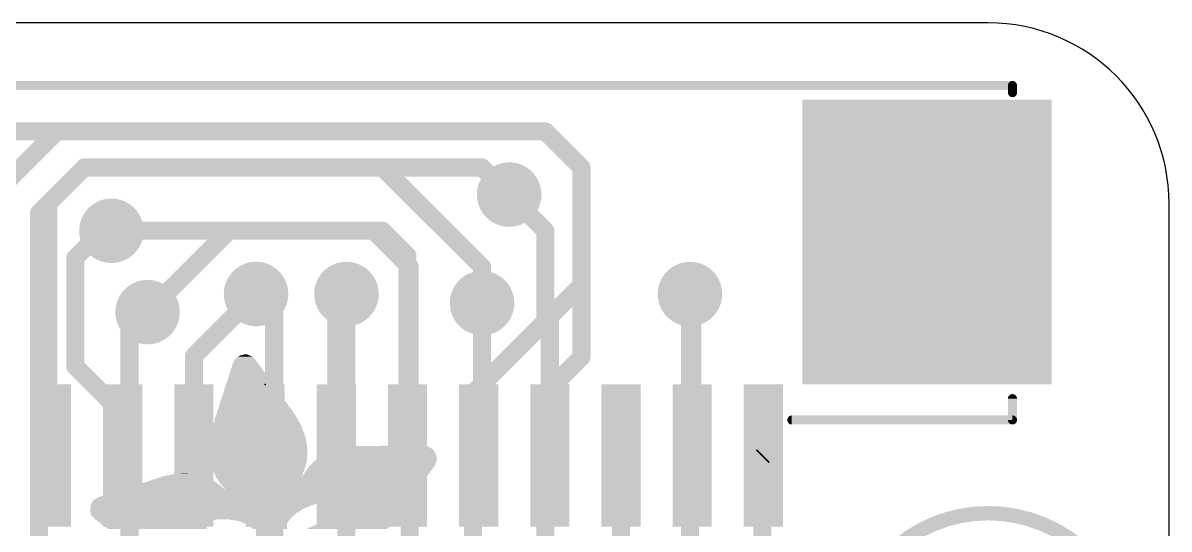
# Model space of a CAD drawing. Extents: x 0 to 25.4, y 0 to 17.8.
# Drawn here: x 9.3 to 25.4, y 10.67 to 17.78 of the extents above; entities that cross this region are included whole.
import ezdxf

# ---------------------------------------------------------------- set-up
doc = ezdxf.new("R2010")
doc.units = 0
for name, color, linetype in [('1', 12, 'CONTINUOUS'), ('16', 132, 'CONTINUOUS'), ('18', 110, 'CONTINUOUS'), ('20', 53, 'CONTINUOUS'), ('21', 53, 'CONTINUOUS'), ('22', 253, 'CONTINUOUS'), ('23', 53, 'CONTINUOUS')]:
    doc.layers.add(name, color=color, linetype=linetype)

# ---------------------------------------------------------------- blocks, each defined once
blk = doc.blocks.new('RECT')
blk.add_solid([(-0.5, -0.5), (0.5, -0.5), (-0.5, 0.5), (0.5, 0.5)])
blk = doc.blocks.new('ROUNDV')
at = {"const_width": 0.5}
blk.add_lwpolyline([(0, -0.25, 1), (0, 0.25, 1), (0, -0.25)], format="xyb", dxfattribs=at)

msp = doc.modelspace()

# ---------------------------------------------------------------- linework, layer by layer
at = {"layer": '1', "const_width": 0.254}
for points in [[(16.637, 16.256), (8.509, 16.256)], [(17.145, 15.748), (16.637, 16.256)], [(9.652, 15.24), (10.16, 15.748)], [(10.16, 15.748), (15.748, 15.748)], [(15.748, 15.748), (16.129, 15.367)], [(17.145, 14.097), (17.145, 15.748)], [(9.652, 11.748), (9.652, 15.24)], [(14.351, 14.859), (10.541, 14.859)], [(14.7, 14.51), (14.351, 14.859)], [(14.7, 11.7), (14.7, 14.51)], [(16.7, 13.652), (17.145, 14.097)], [(12.573, 13.97), (11.7, 13.097)], [(13.7, 13.827), (13.843, 13.97)], [(18.669, 13.97), (18.7, 13.939)], [(18.7, 13.939), (18.7, 11.7)], [(13.7, 11.7), (13.7, 13.827)], [(15.748, 11.748), (15.748, 13.843)], [(10.795, 13.462), (11.049, 13.716)], [(16.7, 11.7), (16.7, 13.652)], [(10.795, 11.795), (10.795, 13.462)], [(11.7, 13.097), (11.7, 11.7)], [(10.7, 11.7), (10.795, 11.795)], [(9.7, 11.7), (9.652, 11.748)], [(12.7, 6.08), (12.7, 11.7)], [(15.7, 11.7), (15.748, 11.748)], [(17.7, 8.556), (17.7, 11.7)], [(19.685, 11.685), (19.7, 11.7)], [(19.685, 8.001), (19.685, 11.685)]]:
    msp.add_lwpolyline(points, dxfattribs=at)
at = {"layer": '1', "const_width": 0.127}
for points in [[(16.6819, 16.3009, 1), (16.5921, 16.2111)], [(16.637, 16.1925, 1), (16.637, 16.3195)], [(10.16, 15.8115, 1), (10.16, 15.6845)], [(10.2049, 15.7031, 1), (10.1151, 15.7929)], [(15.7929, 15.7929, 1), (15.7031, 15.7031)], [(15.748, 15.6845, 1), (15.748, 15.8115)], [(17.2085, 15.748, 1), (17.0815, 15.748)], [(17.1001, 15.7031, 1), (17.1899, 15.7929)], [(16.0841, 15.3221, 1), (16.1739, 15.4119)], [(9.7155, 15.24, 1), (9.5885, 15.24)], [(9.6071, 15.2849, 1), (9.6969, 15.1951)], [(10.541, 14.9225, 1), (10.541, 14.7955)], [(14.3959, 14.9039, 1), (14.3061, 14.8141)], [(14.351, 14.7955, 1), (14.351, 14.9225)], [(14.7635, 14.51, 1), (14.6365, 14.51)], [(14.6551, 14.4651, 1), (14.7449, 14.5549)], [(17.1899, 14.0521, 1), (17.1001, 14.1419)], [(12.6179, 13.9251, 1), (12.5281, 14.0149)], [(13.8879, 13.9251, 1), (13.7981, 14.0149)], [(17.0815, 14.097, 1), (17.2085, 14.097)], [(18.7139, 14.0149, 1), (18.6241, 13.9251)], [(18.7635, 13.939, 1), (18.6365, 13.939)], [(18.6551, 13.8941, 1), (18.7449, 13.9839)], [(13.7635, 13.827, 1), (13.6365, 13.827)], [(13.6551, 13.8719, 1), (13.7449, 13.7821)], [(15.8115, 13.843, 1), (15.6845, 13.843)], [(11.0939, 13.6711, 1), (11.0041, 13.7609)], [(16.7635, 13.652, 1), (16.6365, 13.652)], [(16.6551, 13.6969, 1), (16.7449, 13.6071)], [(10.8585, 13.462, 1), (10.7315, 13.462)], [(10.7501, 13.5069, 1), (10.8399, 13.4171)], [(11.7635, 13.097, 1), (11.6365, 13.097)], [(11.6551, 13.1419, 1), (11.7449, 13.0521)], [(10.8399, 11.7501, 1), (10.7501, 11.8399)], [(9.6969, 11.7929, 1), (9.6071, 11.7031)], [(9.5885, 11.748, 1), (9.7155, 11.748)], [(9.6551, 11.6551, 1), (9.7449, 11.7449)], [(10.6551, 11.7449, 1), (10.7449, 11.6551)], [(10.7315, 11.795, 1), (10.8585, 11.795)], [(11.6365, 11.7, 1), (11.7635, 11.7)], [(12.7635, 11.7, 1), (12.6365, 11.7)], [(13.6365, 11.7, 1), (13.7635, 11.7)], [(14.6365, 11.7, 1), (14.7635, 11.7)], [(15.6551, 11.7449, 1), (15.7449, 11.6551)], [(15.6845, 11.748, 1), (15.8115, 11.748)], [(15.7929, 11.7031, 1), (15.7031, 11.7929)], [(16.6365, 11.7, 1), (16.7635, 11.7)], [(17.7635, 11.7, 1), (17.6365, 11.7)], [(18.6365, 11.7, 1), (18.7635, 11.7)], [(19.7485, 11.685, 1), (19.6215, 11.685)], [(19.6401, 11.7299, 1), (19.7299, 11.6401)], [(19.7449, 11.6551, 1), (19.6551, 11.7449)]]:
    msp.add_lwpolyline(points, format="xyb", dxfattribs=at)
at = {"layer": '16', "const_width": 0.254}
for points in [[(9.779, 16.256), (8.636, 15.113)], [(16.637, 16.256), (9.779, 16.256)], [(17.145, 15.748), (16.637, 16.256)], [(10.16, 15.748), (9.525, 15.113)], [(14.351, 15.748), (10.16, 15.748)], [(15.748, 14.351), (14.351, 15.748)], [(17.145, 13.081), (17.145, 15.748)], [(16.129, 15.367), (16.637, 14.859)], [(9.525, 15.113), (9.525, 9.652)], [(10.541, 14.986), (10.033, 14.478)], [(10.541, 14.859), (10.541, 14.986)], [(11.049, 13.716), (12.192, 14.859)], [(12.192, 14.859), (14.224, 14.859)], [(14.224, 14.859), (14.732, 14.351)], [(16.637, 14.859), (16.637, 13.589)], [(10.033, 14.478), (10.033, 12.954)], [(14.732, 14.351), (14.732, 7.747)], [(15.748, 13.843), (15.748, 14.351)], [(12.827, 13.716), (12.573, 13.97)], [(13.843, 13.97), (13.843, 3.683)], [(18.669, 8.89), (18.669, 13.97)], [(12.827, 13.716), (12.827, 4.191)], [(16.637, 13.589), (15.621, 12.573)], [(16.637, 12.573), (17.145, 13.081)], [(10.033, 12.954), (10.795, 12.192)], [(15.621, 12.573), (15.621, 8.636)], [(16.637, 7.747), (16.637, 12.573)], [(10.795, 12.192), (10.795, 8.509)]]:
    msp.add_lwpolyline(points, dxfattribs=at)
at = {"layer": '16', "const_width": 0.127}
for points in [[(9.779, 16.3195, 1), (9.779, 16.1925)], [(9.8239, 16.2111, 1), (9.7341, 16.3009)], [(16.6819, 16.3009, 1), (16.5921, 16.2111)], [(16.637, 16.1925, 1), (16.637, 16.3195)], [(10.16, 15.8115, 1), (10.16, 15.6845)], [(10.2049, 15.7031, 1), (10.1151, 15.7929)], [(14.3959, 15.7929, 1), (14.3061, 15.7031)], [(14.351, 15.6845, 1), (14.351, 15.8115)], [(17.2085, 15.748, 1), (17.0815, 15.748)], [(17.1001, 15.7031, 1), (17.1899, 15.7929)], [(16.1739, 15.4119, 1), (16.0841, 15.3221)], [(9.5885, 15.113, 1), (9.4615, 15.113)], [(9.4801, 15.1579, 1), (9.5699, 15.0681)], [(10.6045, 14.986, 1), (10.4775, 14.986)], [(10.5859, 14.9411, 1), (10.4961, 15.0309)], [(12.192, 14.9225, 1), (12.192, 14.7955)], [(12.2369, 14.8141, 1), (12.1471, 14.9039)], [(14.2689, 14.9039, 1), (14.1791, 14.8141)], [(14.224, 14.7955, 1), (14.224, 14.9225)], [(16.7005, 14.859, 1), (16.5735, 14.859)], [(10.4775, 14.859, 1), (10.6045, 14.859)], [(16.5921, 14.8141, 1), (16.6819, 14.9039)], [(10.0965, 14.478, 1), (9.9695, 14.478)], [(9.9881, 14.5229, 1), (10.0779, 14.4331)], [(14.7955, 14.351, 1), (14.6685, 14.351)], [(14.6871, 14.3061, 1), (14.7769, 14.3959)], [(15.8115, 14.351, 1), (15.6845, 14.351)], [(15.7031, 14.3061, 1), (15.7929, 14.3959)], [(12.6179, 14.0149, 1), (12.5281, 13.9251)], [(13.9065, 13.97, 1), (13.7795, 13.97)], [(18.7325, 13.97, 1), (18.6055, 13.97)], [(15.6845, 13.843, 1), (15.8115, 13.843)], [(11.0041, 13.7609, 1), (11.0939, 13.6711)], [(12.8905, 13.716, 1), (12.7635, 13.716)], [(12.7821, 13.6711, 1), (12.8719, 13.7609)], [(16.6819, 13.5441, 1), (16.5921, 13.6339)], [(16.5735, 13.589, 1), (16.7005, 13.589)], [(17.1899, 13.0361, 1), (17.1001, 13.1259)], [(10.0779, 12.9989, 1), (9.9881, 12.9091)], [(17.0815, 13.081, 1), (17.2085, 13.081)], [(9.9695, 12.954, 1), (10.0965, 12.954)], [(15.6845, 12.573, 1), (15.5575, 12.573)], [(15.5761, 12.6179, 1), (15.6659, 12.5281)], [(16.7005, 12.573, 1), (16.5735, 12.573)], [(16.5921, 12.6179, 1), (16.6819, 12.5281)], [(10.8585, 12.192, 1), (10.7315, 12.192)], [(10.7501, 12.1471, 1), (10.8399, 12.2369)]]:
    msp.add_lwpolyline(points, format="xyb", dxfattribs=at)
at = {"layer": '20'}
for p, q in [((22.86, 17.78), (2.54, 17.78)), ((25.4, 2.54), (25.4, 15.24))]:
    msp.add_line(p, q, dxfattribs=at)
msp.add_arc((22.86, 15.24), 2.54, 0, 90, dxfattribs=at)
at = {"layer": '21', "const_width": 0.127}
for points in [[(23.2, 16.9), (2.2, 16.9)], [(23.2, 16.8), (23.2, 16.9)], [(23.2, 12.2), (23.2, 12.5)], [(20.1, 12.2), (23.2, 12.2)]]:
    msp.add_lwpolyline(points, dxfattribs=at)
at = {"layer": '21'}
for points, const_width in [([(23.2318, 16.9, 1), (23.1683, 16.9)], 0.0635), ([(23.2, 16.8683, 1), (23.2, 16.9318)], 0.0635), ([(23.1683, 16.8, 1), (23.2318, 16.8)], 0.0635), ([(23.2318, 12.5, 1), (23.1683, 12.5)], 0.0635), ([(20.1, 12.2318, 1), (20.1, 12.1683)], 0.0635), ([(23.2, 12.1683, 1), (23.2, 12.2318)], 0.0635), ([(23.1683, 12.2, 1), (23.2318, 12.2)], 0.0635), ([(22.86, 6.89, 1), (22.86, 10.89, 1), (22.86, 6.89)], 0.2032)]:
    msp.add_lwpolyline(points, format="xyb", dxfattribs=dict(at, const_width=const_width))
at = {"layer": '23'}
msp.add_point((12.7, 12.7), dxfattribs=at)

# ---------------------------------------------------------------- block references
at = {"layer": '1'}
for p, xscale, yscale, rotation in [((22, 14.7), 4, 3.5, 270), ((9.7, 11.7), 0.55, 2, 180), ((10.7, 11.7), 0.55, 2, 180), ((11.7, 11.7), 0.55, 2, 180), ((12.7, 11.7), 0.55, 2, 180), ((13.7, 11.7), 0.55, 2, 180), ((14.7, 11.7), 0.55, 2, 180), ((15.7, 11.7), 0.55, 2, 180), ((16.7, 11.7), 0.55, 2, 180), ((17.7, 11.7), 0.55, 2, 180), ((18.7, 11.7), 0.55, 2, 180), ((19.7, 11.7), 0.55, 2, 180)]:
    msp.add_blockref('RECT', p, dxfattribs=dict(at, xscale=xscale, yscale=yscale, rotation=rotation))
at = {"layer": '18', "xscale": 0.9064, "yscale": 0.9064}
for p in [(16.129, 15.367), (16.129, 15.367), (10.541, 14.859), (10.541, 14.859), (12.573, 13.97), (12.573, 13.97), (13.843, 13.97), (13.843, 13.97), (18.669, 13.97), (18.669, 13.97), (15.748, 13.843), (15.748, 13.843), (11.049, 13.716), (11.049, 13.716)]:
    msp.add_blockref('ROUNDV', p, dxfattribs=at)
at = {"layer": '22', "rotation": 180}
for p, xscale, yscale in [((12.4193, 13.048), 0.2896, 0.0076), ((12.4193, 13.0404), 0.2896, 0.0076), ((12.4194, 13.0556), 0.2743, 0.0076), ((12.4194, 13.0632), 0.2591, 0.0076), ((12.4193, 13.0709), 0.2438, 0.0077), ((12.4193, 13.0785), 0.2286, 0.0076), ((12.4155, 13.0861), 0.2058, 0.0076), ((12.4194, 13.0937), 0.1829, 0.0076), ((12.4193, 13.1013), 0.1524, 0.0076), ((12.4194, 13.109), 0.1219, 0.0077), ((12.4269, 13.1166), 0.0609, 0.0076), ((12.446, 12.8803), 0.48, 0.0077), ((12.4422, 12.9032), 0.4572, 0.0076), ((12.4422, 12.8956), 0.4572, 0.0076), ((12.446, 12.888), 0.4648, 0.0076), ((12.4383, 12.9261), 0.4343, 0.0076), ((12.4383, 12.9184), 0.4343, 0.0077), ((12.4422, 12.9108), 0.442, 0.0076), ((12.4307, 12.9489), 0.4039, 0.0076), ((12.4345, 12.9413), 0.4115, 0.0076), ((12.4383, 12.9337), 0.4191, 0.0076), ((12.4307, 12.9642), 0.3887, 0.0076), ((12.4345, 12.9566), 0.3963, 0.0077), ((12.4269, 12.9718), 0.381, 0.0076), ((12.4269, 12.987), 0.3657, 0.0076), ((12.4307, 12.9794), 0.3733, 0.0076), ((12.4269, 12.9947), 0.3505, 0.0077), ((12.4232, 13.0099), 0.3429, 0.0076), ((12.4232, 13.0023), 0.3429, 0.0076), ((12.4193, 13.0251), 0.32, 0.0076), ((12.4232, 13.0175), 0.3277, 0.0076), ((12.4193, 13.0328), 0.3048, 0.0077), ((12.4764, 12.7356), 0.6325, 0.0076), ((12.4764, 12.7279), 0.6325, 0.0077), ((12.4802, 12.7203), 0.6401, 0.0076), ((12.4688, 12.7584), 0.6019, 0.0076), ((12.4727, 12.7508), 0.6096, 0.0076), ((12.4765, 12.7432), 0.6172, 0.0076), ((12.465, 12.7813), 0.5791, 0.0076), ((12.4688, 12.7737), 0.5867, 0.0076), ((12.4726, 12.766), 0.5943, 0.0077), ((12.4612, 12.8041), 0.5563, 0.0077), ((12.465, 12.7965), 0.5639, 0.0076), ((12.4688, 12.7889), 0.5715, 0.0076), ((12.4536, 12.8346), 0.5258, 0.0076), ((12.4574, 12.827), 0.5334, 0.0076), ((12.4612, 12.8194), 0.541, 0.0076), ((12.4612, 12.8118), 0.541, 0.0076), ((12.4498, 12.8575), 0.503, 0.0076), ((12.4536, 12.8499), 0.5106, 0.0076), ((12.4574, 12.8422), 0.5182, 0.0077), ((12.4498, 12.8727), 0.4876, 0.0076), ((12.4498, 12.8651), 0.4876, 0.0076), ((12.5069, 12.5679), 0.8001, 0.0076), ((12.5107, 12.5603), 0.8077, 0.0076), ((12.5031, 12.5908), 0.7773, 0.0076), ((12.5069, 12.5832), 0.7849, 0.0076), ((12.5107, 12.5755), 0.7925, 0.0077), ((12.4955, 12.6213), 0.7468, 0.0076), ((12.4993, 12.6136), 0.7544, 0.0077), ((12.5031, 12.606), 0.762, 0.0076), ((12.5031, 12.5984), 0.762, 0.0076), ((12.4955, 12.6365), 0.7315, 0.0076), ((12.4993, 12.6289), 0.7391, 0.0076), ((12.4918, 12.6441), 0.7239, 0.0076), ((12.4879, 12.667), 0.701, 0.0076), ((12.4917, 12.6594), 0.7086, 0.0076), ((12.4917, 12.6517), 0.7086, 0.0077), ((12.4841, 12.6898), 0.6782, 0.0077), ((12.4879, 12.6822), 0.6858, 0.0076), ((12.4879, 12.6746), 0.6858, 0.0076), ((12.4802, 12.7127), 0.6553, 0.0076), ((12.4802, 12.7051), 0.6553, 0.0076), ((12.4841, 12.6975), 0.663, 0.0076), ((12.5412, 12.4003), 0.9753, 0.0076), ((12.5336, 12.4308), 0.9449, 0.0076), ((12.5374, 12.4232), 0.9525, 0.0077), ((12.5412, 12.4155), 0.9601, 0.0076), ((12.5412, 12.4079), 0.9601, 0.0076), ((12.5374, 12.4384), 0.9373, 0.0076), ((12.5298, 12.4536), 0.922, 0.0076), ((12.5336, 12.446), 0.9296, 0.0076), ((12.526, 12.4765), 0.8992, 0.0076), ((12.5298, 12.4689), 0.9068, 0.0076), ((12.5298, 12.4612), 0.9068, 0.0077), ((12.5221, 12.4993), 0.8763, 0.0077), ((12.526, 12.4917), 0.884, 0.0076), ((12.526, 12.4841), 0.884, 0.0076), ((12.5184, 12.5222), 0.8534, 0.0076), ((12.5184, 12.5146), 0.8534, 0.0076), ((12.5222, 12.507), 0.861, 0.0076), ((12.5146, 12.5451), 0.8306, 0.0076), ((12.5146, 12.5374), 0.8306, 0.0077), ((12.5184, 12.5298), 0.8382, 0.0076), ((12.5145, 12.5527), 0.8153, 0.0076), ((12.5717, 12.2403), 1.143, 0.0076), ((12.5679, 12.2631), 1.1202, 0.0076), ((12.5717, 12.2555), 1.1278, 0.0076), ((12.5717, 12.2479), 1.1278, 0.0076), ((12.5679, 12.2784), 1.1049, 0.0076), ((12.5679, 12.2708), 1.1049, 0.0077), ((12.5641, 12.286), 1.0972, 0.0076), ((12.5603, 12.3089), 1.0744, 0.0077), ((12.5641, 12.3012), 1.082, 0.0076), ((12.5641, 12.2936), 1.082, 0.0076), ((12.5565, 12.3317), 1.0516, 0.0076), ((12.5565, 12.3241), 1.0516, 0.0076), ((12.5603, 12.3165), 1.0592, 0.0076), ((12.5488, 12.3546), 1.0211, 0.0076), ((12.5526, 12.347), 1.0287, 0.0077), ((12.5564, 12.3393), 1.0363, 0.0076), ((12.545, 12.3774), 0.9983, 0.0076), ((12.5488, 12.3698), 1.0059, 0.0076), ((12.5526, 12.3622), 1.0135, 0.0076), ((12.545, 12.3927), 0.9829, 0.0076), ((12.5489, 12.3851), 0.9906, 0.0077), ((12.5869, 12.0955), 1.2649, 0.0076), ((12.5869, 12.0879), 1.2649, 0.0076), ((12.5869, 12.0803), 1.2649, 0.0077), ((12.5831, 12.1184), 1.2421, 0.0077), ((12.5869, 12.1107), 1.2497, 0.0076), ((12.5869, 12.1031), 1.2497, 0.0076), ((12.5831, 12.1412), 1.2269, 0.0076), ((12.5831, 12.1336), 1.2269, 0.0076), ((12.5869, 12.126), 1.2345, 0.0076), ((12.5793, 12.1641), 1.2039, 0.0076), ((12.5831, 12.1565), 1.2115, 0.0077), ((12.5831, 12.1488), 1.2115, 0.0076), ((12.5793, 12.1869), 1.1887, 0.0076), ((12.5793, 12.1793), 1.1887, 0.0076), ((12.5831, 12.1717), 1.1963, 0.0076), ((12.5755, 12.2174), 1.1659, 0.0076), ((12.5755, 12.2098), 1.1659, 0.0076), ((12.5793, 12.2022), 1.1735, 0.0076), ((12.5793, 12.1946), 1.1735, 0.0077), ((12.5717, 12.2327), 1.143, 0.0077), ((12.5755, 12.225), 1.1506, 0.0076), ((12.5945, 11.9583), 1.3411, 0.0076), ((12.5945, 11.9507), 1.3411, 0.0076), ((12.5945, 11.9431), 1.3411, 0.0076), ((12.5984, 11.9355), 1.3488, 0.0076), ((12.5984, 11.9279), 1.3488, 0.0077), ((12.5984, 11.9202), 1.3488, 0.0076), ((12.5984, 11.9126), 1.3488, 0.0076), ((12.5907, 11.9964), 1.3183, 0.0076), ((12.5945, 11.9888), 1.3259, 0.0076), ((12.5945, 11.9812), 1.3259, 0.0076), ((12.5945, 11.9736), 1.3259, 0.0076), ((12.5983, 11.966), 1.3335, 0.0077), ((12.5908, 12.0345), 1.303, 0.0076), ((12.5908, 12.0269), 1.303, 0.0076), ((12.5908, 12.0193), 1.303, 0.0076), ((12.5946, 12.0117), 1.3106, 0.0076), ((12.5946, 12.0041), 1.3106, 0.0077), ((12.5869, 12.065), 1.2801, 0.0076), ((12.5908, 12.0574), 1.2878, 0.0076), ((12.5908, 12.0498), 1.2878, 0.0076), ((12.5908, 12.0422), 1.2878, 0.0077), ((12.5907, 12.0726), 1.2725, 0.0076), ((12.5984, 11.8974), 1.364, 0.0076), ((12.5984, 11.8898), 1.364, 0.0077), ((12.5984, 11.8821), 1.364, 0.0076), ((12.5984, 11.8745), 1.364, 0.0076), ((12.6022, 11.8669), 1.3716, 0.0076), ((12.6022, 11.8593), 1.3716, 0.0076), ((12.6022, 11.8517), 1.3716, 0.0077), ((12.6022, 11.844), 1.3716, 0.0076), ((12.6022, 11.8364), 1.3716, 0.0076), ((12.6022, 11.8288), 1.3716, 0.0076), ((12.6022, 11.8212), 1.3716, 0.0076), ((12.606, 11.8136), 1.3792, 0.0077), ((12.606, 11.8059), 1.3792, 0.0076), ((12.606, 11.7983), 1.3792, 0.0076), ((12.606, 11.7907), 1.3792, 0.0076), ((12.606, 11.7831), 1.3792, 0.0076), ((12.606, 11.7755), 1.3792, 0.0077), ((12.606, 11.7678), 1.3792, 0.0076), ((12.606, 11.7602), 1.3792, 0.0076), ((12.606, 11.7526), 1.3792, 0.0076), ((12.6022, 11.905), 1.3564, 0.0076), ((14.3434, 11.7526), 1.4707, 0.0076), ((14.351, 11.7602), 1.4554, 0.0076), ((14.3586, 11.7678), 1.425, 0.0076), ((14.3663, 11.7755), 1.3945, 0.0077), ((14.3777, 11.7831), 1.3716, 0.0076), ((14.3853, 11.7907), 1.3411, 0.0076), ((14.3929, 11.7983), 1.2954, 0.0076), ((14.4044, 11.8059), 1.2573, 0.0076), ((14.412, 11.8136), 1.2115, 0.0077), ((14.4272, 11.8212), 1.1506, 0.0076), ((14.4424, 11.8288), 1.0744, 0.0076), ((14.6177, 11.8364), 0.602, 0.0076), ((12.606, 11.745), 1.3792, 0.0076), ((12.606, 11.7374), 1.3792, 0.0077), ((12.606, 11.7297), 1.3792, 0.0076), ((12.606, 11.7221), 1.3792, 0.0076), ((12.606, 11.7145), 1.3792, 0.0076), ((12.606, 11.7069), 1.3792, 0.0076), ((12.606, 11.6993), 1.3792, 0.0077), ((12.606, 11.6916), 1.3792, 0.0076), ((12.606, 11.684), 1.3792, 0.0076), ((12.6098, 11.6764), 1.3716, 0.0076), ((12.606, 11.6688), 1.364, 0.0076), ((12.606, 11.6612), 1.364, 0.0077), ((12.606, 11.6535), 1.364, 0.0076), ((12.606, 11.6459), 1.364, 0.0076), ((12.606, 11.6383), 1.364, 0.0076), ((12.6098, 11.6307), 1.3564, 0.0076), ((12.6098, 11.6231), 1.3564, 0.0077), ((12.606, 11.6154), 1.3488, 0.0076), ((12.606, 11.6078), 1.3488, 0.0076), ((12.606, 11.6002), 1.3488, 0.0076), ((12.6098, 11.5926), 1.3411, 0.0076), ((14.2329, 11.5926), 1.7374, 0.0076), ((14.2367, 11.6002), 1.7298, 0.0076), ((14.2405, 11.6078), 1.7222, 0.0076), ((14.2482, 11.6154), 1.7221, 0.0076), ((14.252, 11.6231), 1.7145, 0.0077), ((14.2558, 11.6307), 1.7069, 0.0076), ((14.2634, 11.6383), 1.6917, 0.0076), ((14.2672, 11.6459), 1.684, 0.0076), ((14.2748, 11.6535), 1.684, 0.0076), ((14.2748, 11.6612), 1.6688, 0.0077), ((14.2824, 11.6688), 1.6536, 0.0076), ((14.2863, 11.6764), 1.6459, 0.0076), ((14.2939, 11.684), 1.6307, 0.0076), ((14.2977, 11.6916), 1.6231, 0.0076), ((14.3053, 11.6993), 1.6078, 0.0077), ((14.3091, 11.7069), 1.585, 0.0076), ((14.3129, 11.7145), 1.5774, 0.0076), ((14.3167, 11.7221), 1.5544, 0.0076), ((14.3243, 11.7297), 1.5392, 0.0076), ((14.3319, 11.7374), 1.524, 0.0077), ((14.3358, 11.745), 1.5011, 0.0076), ((11.5621, 11.4326), 0.3581, 0.0077), ((11.5659, 11.4402), 0.2591, 0.0076), ((11.5697, 11.4478), 0.099, 0.0076), ((12.6098, 11.585), 1.3411, 0.0077), ((12.606, 11.5773), 1.3335, 0.0076), ((12.606, 11.5697), 1.3335, 0.0076), ((12.6098, 11.5621), 1.3259, 0.0076), ((12.606, 11.5545), 1.3182, 0.0076), ((12.606, 11.5469), 1.3182, 0.0077), ((12.606, 11.5392), 1.3182, 0.0076), ((12.6098, 11.5316), 1.3106, 0.0076), ((12.606, 11.524), 1.303, 0.0076), ((12.606, 11.5164), 1.303, 0.0076), ((12.6098, 11.5088), 1.2954, 0.0077), ((12.606, 11.5011), 1.2878, 0.0076), ((12.6098, 11.4935), 1.2802, 0.0076), ((12.6098, 11.4859), 1.2802, 0.0076), ((12.2974, 11.4783), 0.6554, 0.0076), ((12.2974, 11.4707), 0.64, 0.0077), ((12.2936, 11.463), 0.6324, 0.0076), ((12.2936, 11.4554), 0.6172, 0.0076), ((12.2898, 11.4478), 0.6096, 0.0076), ((12.2936, 11.4402), 0.602, 0.0076), ((12.2898, 11.4326), 0.5944, 0.0077), ((12.9642, 11.4783), 0.5563, 0.0076), ((12.9718, 11.4707), 0.541, 0.0077), ((12.9718, 11.463), 0.5258, 0.0076), ((12.9756, 11.4554), 0.5182, 0.0076), ((12.9794, 11.4478), 0.5106, 0.0076), ((12.9794, 11.4402), 0.4953, 0.0076), ((12.9832, 11.4326), 0.4876, 0.0077), ((14.1186, 11.4402), 1.7526, 0.0076), ((14.1186, 11.4326), 1.7526, 0.0077), ((14.1262, 11.4478), 1.7526, 0.0076), ((14.1376, 11.463), 1.7602, 0.0076), ((14.1338, 11.4554), 1.7526, 0.0076), ((14.1414, 11.4707), 1.7526, 0.0077), ((14.1529, 11.4859), 1.7602, 0.0076), ((14.1491, 11.4783), 1.7526, 0.0076), ((14.1605, 11.4935), 1.7602, 0.0076), ((14.1643, 11.5011), 1.7526, 0.0076), ((14.1757, 11.5164), 1.7602, 0.0076), ((14.1719, 11.5088), 1.7526, 0.0077), ((14.1795, 11.524), 1.7526, 0.0076), ((14.1872, 11.5316), 1.7526, 0.0076), ((14.1948, 11.5469), 1.7526, 0.0077), ((14.1948, 11.5392), 1.7526, 0.0076), ((14.2024, 11.5545), 1.7526, 0.0076), ((14.21, 11.5621), 1.7526, 0.0076), ((14.2138, 11.5697), 1.745, 0.0076), ((14.2215, 11.5773), 1.7449, 0.0076), ((14.2253, 11.585), 1.7373, 0.0077), ((11.463, 11.2725), 1.2268, 0.0076), ((11.4707, 11.2802), 1.1963, 0.0077), ((11.4745, 11.2878), 1.1583, 0.0076), ((11.4821, 11.2954), 1.1277, 0.0076), ((11.4897, 11.303), 1.0973, 0.0076), ((11.4935, 11.3106), 1.0592, 0.0076), ((11.505, 11.3183), 1.0211, 0.0077), ((11.5087, 11.3259), 0.983, 0.0076), ((11.5164, 11.3335), 0.9525, 0.0076), ((11.5202, 11.3411), 0.9144, 0.0076), ((11.5278, 11.3487), 0.8839, 0.0076), ((11.5316, 11.3564), 0.8458, 0.0077), ((11.5354, 11.364), 0.8078, 0.0076), ((11.5392, 11.3716), 0.7696, 0.0076), ((11.5469, 11.3792), 0.7239, 0.0076), ((11.5506, 11.3868), 0.6858, 0.0076), ((11.5507, 11.3945), 0.6401, 0.0077), ((11.5545, 11.4021), 0.6019, 0.0076), ((11.5545, 11.4097), 0.5563, 0.0076), ((11.5545, 11.4173), 0.4953, 0.0076), ((11.5621, 11.4249), 0.4343, 0.0076), ((12.2897, 11.4173), 0.5791, 0.0076), ((12.2936, 11.4249), 0.5868, 0.0076), ((12.2935, 11.4097), 0.5715, 0.0076), ((12.2935, 11.4021), 0.5715, 0.0076), ((12.2936, 11.3945), 0.5562, 0.0077), ((12.2936, 11.3868), 0.5562, 0.0076), ((12.2974, 11.3792), 0.5486, 0.0076), ((12.2974, 11.3716), 0.5334, 0.0076), ((12.2974, 11.364), 0.5334, 0.0076), ((12.3012, 11.3564), 0.5258, 0.0077), ((12.305, 11.3487), 0.5182, 0.0076), ((12.305, 11.3411), 0.5182, 0.0076), ((12.3089, 11.3335), 0.5105, 0.0076), ((12.3089, 11.3259), 0.4953, 0.0076), ((12.3127, 11.3183), 0.4877, 0.0077), ((12.3127, 11.3106), 0.4877, 0.0076), ((12.3165, 11.303), 0.4801, 0.0076), ((12.3203, 11.2954), 0.4725, 0.0076), ((12.3241, 11.2878), 0.4648, 0.0076), ((12.3241, 11.2802), 0.4648, 0.0077), ((12.3279, 11.2725), 0.4572, 0.0076), ((12.987, 11.4249), 0.48, 0.0076), ((12.9832, 11.4173), 0.4724, 0.0076), ((12.987, 11.4097), 0.4648, 0.0076), ((12.987, 11.4021), 0.4496, 0.0076), ((13.8633, 11.3945), 2.2022, 0.0077), ((13.8633, 11.3868), 2.187, 0.0076), ((13.8633, 11.3792), 2.187, 0.0076), ((13.8634, 11.3716), 2.1717, 0.0076), ((13.8595, 11.364), 2.164, 0.0076), ((13.8595, 11.3564), 2.1488, 0.0077), ((13.8595, 11.3487), 2.1488, 0.0076), ((13.8595, 11.3411), 2.1336, 0.0076), ((13.8557, 11.3335), 2.126, 0.0076), ((13.8519, 11.3259), 2.1184, 0.0076), ((13.8557, 11.3183), 2.1108, 0.0077), ((13.8519, 11.3106), 2.1031, 0.0076), ((13.8519, 11.303), 2.0879, 0.0076), ((13.8519, 11.2954), 2.0879, 0.0076), ((13.8481, 11.2878), 2.0803, 0.0076), ((13.8481, 11.2802), 2.065, 0.0077), ((13.8443, 11.2725), 2.0574, 0.0076), ((14.0957, 11.4021), 1.7526, 0.0076), ((14.1033, 11.4173), 1.7526, 0.0076), ((14.1033, 11.4097), 1.7526, 0.0076), ((14.111, 11.4249), 1.7526, 0.0076), ((11.4592, 11.1125), 2.2098, 0.0076), ((11.4707, 11.1201), 2.1869, 0.0076), ((11.4783, 11.1278), 2.1717, 0.0077), ((11.4897, 11.1354), 2.1488, 0.0076), ((11.5011, 11.143), 2.126, 0.0076), ((11.5164, 11.1506), 2.0955, 0.0076), ((11.5278, 11.1582), 2.0726, 0.0076), ((11.5354, 11.1659), 2.0422, 0.0077), ((11.5469, 11.1735), 2.0193, 0.0076), ((11.5583, 11.1811), 1.9965, 0.0076), ((11.5697, 11.1887), 1.9736, 0.0076), ((11.5812, 11.1963), 1.9507, 0.0076), ((11.5926, 11.204), 1.9279, 0.0077), ((11.6078, 11.2116), 1.8974, 0.0076), ((11.6193, 11.2192), 1.8745, 0.0076), ((11.4173, 11.2268), 1.425, 0.0076), ((11.4249, 11.2344), 1.3944, 0.0076), ((11.4325, 11.2421), 1.364, 0.0077), ((11.4402, 11.2497), 1.3335, 0.0076), ((11.444, 11.2573), 1.2954, 0.0076), ((11.4554, 11.2649), 1.2573, 0.0076), ((12.3317, 11.2649), 0.4496, 0.0076), ((12.3355, 11.2573), 0.442, 0.0076), ((12.3393, 11.2497), 0.4344, 0.0076), ((12.3393, 11.2421), 0.4344, 0.0077), ((12.3432, 11.2344), 0.4267, 0.0076), ((12.347, 11.2268), 0.4191, 0.0076), ((13.8443, 11.2649), 2.0574, 0.0076), ((13.8405, 11.2573), 2.0497, 0.0076), ((13.8405, 11.2497), 2.0345, 0.0076), ((13.8367, 11.2421), 2.0269, 0.0077), ((13.8367, 11.2344), 2.0269, 0.0076), ((13.8329, 11.2268), 2.0193, 0.0076), ((13.8329, 11.2192), 2.0041, 0.0076), ((13.829, 11.2116), 1.9964, 0.0076), ((13.829, 11.204), 1.9964, 0.0077), ((13.8252, 11.1963), 1.9888, 0.0076), ((13.8214, 11.1887), 1.9812, 0.0076), ((13.8252, 11.1811), 1.9736, 0.0076), ((13.8214, 11.1735), 1.966, 0.0076), ((13.8176, 11.1659), 1.9584, 0.0077), ((13.8138, 11.1582), 1.9507, 0.0076), ((13.8138, 11.1506), 1.9507, 0.0076), ((13.81, 11.143), 1.9431, 0.0076), ((13.8062, 11.1354), 1.9355, 0.0076), ((13.8062, 11.1278), 1.9203, 0.0077), ((13.8062, 11.1201), 1.9203, 0.0076), ((13.8024, 11.1125), 1.9127, 0.0076), ((11.4249, 10.9525), 2.3698, 0.0076), ((11.4211, 10.9982), 2.347, 0.0076), ((11.4211, 10.9906), 2.347, 0.0076), ((11.4249, 10.983), 2.3546, 0.0076), ((11.4249, 10.9754), 2.3546, 0.0077), ((11.4287, 10.9677), 2.3622, 0.0076), ((11.4287, 10.9601), 2.3622, 0.0076), ((11.4211, 11.0211), 2.3318, 0.0076), ((11.4211, 11.0135), 2.3318, 0.0077), ((11.4249, 11.0058), 2.3394, 0.0076), ((11.425, 11.0363), 2.3241, 0.0076), ((11.425, 11.0287), 2.3241, 0.0076), ((11.4249, 11.0439), 2.3088, 0.0076), ((11.4287, 11.0592), 2.3012, 0.0076), ((11.4287, 11.0516), 2.3012, 0.0077), ((11.4325, 11.0668), 2.2936, 0.0076), ((11.4325, 11.0744), 2.2784, 0.0076), ((11.4364, 11.082), 2.2707, 0.0076), ((11.444, 11.0897), 2.2555, 0.0077), ((11.4478, 11.0973), 2.2479, 0.0076), ((11.4554, 11.1049), 2.2326, 0.0076), ((13.048, 10.9601), 0.4191, 0.0076), ((13.0404, 10.9525), 0.4039, 0.0076), ((13.7985, 11.1049), 1.905, 0.0076), ((13.7947, 11.0973), 1.8974, 0.0076), ((13.7947, 11.0897), 1.8974, 0.0077), ((13.7909, 11.082), 1.8898, 0.0076), ((13.7871, 11.0744), 1.8822, 0.0076), ((13.7833, 11.0668), 1.8746, 0.0076), ((13.7833, 11.0592), 1.8746, 0.0076), ((13.7795, 11.0516), 1.8669, 0.0077), ((13.7757, 11.0439), 1.8593, 0.0076), ((13.7757, 11.0363), 1.8593, 0.0076), ((13.1585, 11.0287), 0.6249, 0.0076), ((13.1356, 11.0211), 0.5792, 0.0076), ((13.1204, 11.0135), 0.5487, 0.0077), ((13.1089, 11.0058), 0.5258, 0.0076), ((13.0975, 10.9982), 0.503, 0.0076), ((13.0861, 10.9906), 0.4801, 0.0076), ((13.0785, 10.983), 0.4649, 0.0076), ((13.067, 10.9754), 0.442, 0.0077), ((13.0594, 10.9677), 0.4268, 0.0076), ((14.1262, 11.0287), 1.143, 0.0076), ((14.1377, 11.0211), 1.1049, 0.0076), ((14.1415, 11.0135), 1.0821, 0.0077), ((14.1453, 11.0058), 1.0745, 0.0076), ((14.1453, 10.9982), 1.0591, 0.0076), ((14.1415, 10.9906), 1.0515, 0.0076), ((14.13, 10.9525), 1.0134, 0.0076), ((14.1415, 10.983), 1.0363, 0.0076), ((14.1415, 10.9754), 1.0363, 0.0077), ((14.1377, 10.9677), 1.0287, 0.0076), ((14.1339, 10.9601), 1.0211, 0.0076), ((11.4287, 10.9449), 2.3774, 0.0076), ((11.4287, 10.9373), 2.3774, 0.0077), ((11.4326, 10.9296), 2.3851, 0.0076), ((11.4326, 10.922), 2.3851, 0.0076), ((11.4402, 10.9144), 2.3851, 0.0076), ((11.4402, 10.9068), 2.3851, 0.0076), ((11.444, 10.8992), 2.3927, 0.0077), ((11.444, 10.8915), 2.3927, 0.0076), ((11.4516, 10.8839), 2.3927, 0.0076), ((11.4554, 10.8763), 2.4003, 0.0076), ((11.4554, 10.8687), 2.4003, 0.0076), ((11.4631, 10.8611), 2.4003, 0.0077), ((11.4707, 10.8534), 2.4003, 0.0076), ((11.4745, 10.8458), 2.4079, 0.0076), ((11.4821, 10.8382), 2.4079, 0.0076), ((11.4897, 10.8306), 2.4079, 0.0076), ((11.4973, 10.823), 2.408, 0.0077), ((11.5088, 10.8153), 2.4155, 0.0076), ((11.6802, 10.8077), 2.7432, 0.0076), ((11.1659, 10.8001), 1.6993, 0.0076), ((11.1506, 10.7925), 1.6536, 0.0076), ((11.1468, 10.7849), 1.6154, 0.0077), ((12.6289, 10.8001), 0.8306, 0.0076), ((12.6479, 10.7925), 0.7772, 0.0076), ((12.6669, 10.7849), 0.7391, 0.0077), ((12.9146, 10.8153), 0.2896, 0.0076), ((12.9261, 10.823), 0.2819, 0.0077), ((12.9337, 10.8306), 0.2819, 0.0076), ((12.9451, 10.8458), 0.2896, 0.0076), ((12.9413, 10.8382), 0.282, 0.0076), ((12.9527, 10.8534), 0.2896, 0.0076), ((12.9642, 10.8687), 0.2971, 0.0076), ((12.9604, 10.8611), 0.2895, 0.0077), ((12.9832, 10.8915), 0.32, 0.0076), ((12.9794, 10.8839), 0.3124, 0.0076), ((12.9756, 10.8763), 0.3048, 0.0076), ((13.0099, 10.922), 0.3581, 0.0076), ((13.0061, 10.9144), 0.3505, 0.0076), ((12.9985, 10.9068), 0.3353, 0.0076), ((12.9947, 10.8992), 0.3277, 0.0077), ((13.0327, 10.9449), 0.3886, 0.0076), ((13.0289, 10.9373), 0.381, 0.0077), ((13.0213, 10.9296), 0.3658, 0.0076), ((14.0043, 10.7849), 1.0211, 0.0077), ((14.0157, 10.7925), 1.0134, 0.0076), ((14.0234, 10.8001), 1.0135, 0.0076), ((14.031, 10.8077), 1.0135, 0.0076), ((14.0348, 10.8153), 1.0059, 0.0076), ((14.0424, 10.823), 1.0058, 0.0077), ((14.05, 10.8306), 1.0058, 0.0076), ((14.0538, 10.8382), 0.9982, 0.0076), ((14.0614, 10.8458), 0.9982, 0.0076), ((14.0691, 10.8534), 0.9983, 0.0076), ((14.0767, 10.8611), 0.9982, 0.0077), ((14.0805, 10.8687), 0.9906, 0.0076), ((14.0919, 10.8839), 0.9982, 0.0076), ((14.0881, 10.8763), 0.9906, 0.0076), ((14.0995, 10.8915), 0.9982, 0.0076), ((14.1033, 10.8992), 0.9906, 0.0077), ((14.1072, 10.9068), 0.9983, 0.0076), ((14.1186, 10.922), 1.0058, 0.0076), ((14.1148, 10.9144), 0.9982, 0.0076), ((14.13, 10.9449), 1.0134, 0.0076), ((14.1262, 10.9373), 1.0058, 0.0077), ((14.1224, 10.9296), 0.9982, 0.0076), ((11.143, 10.7772), 1.5926, 0.0076), ((11.1392, 10.7696), 1.5697, 0.0076), ((11.1392, 10.762), 1.5393, 0.0076), ((11.1392, 10.7544), 1.524, 0.0076), ((11.1392, 10.7468), 1.5087, 0.0077), ((11.143, 10.7391), 1.4859, 0.0076), ((11.143, 10.7315), 1.4707, 0.0076), ((11.1468, 10.7239), 1.463, 0.0076), ((11.1544, 10.7163), 1.4478, 0.0076), ((11.1582, 10.7087), 1.4402, 0.0077), ((11.1659, 10.701), 1.4249, 0.0076), ((11.1697, 10.6934), 1.4173, 0.0076), ((11.1735, 10.6858), 1.4097, 0.0076), ((11.1811, 10.6782), 1.3945, 0.0076), ((11.1887, 10.6706), 1.3944, 0.0077), ((12.6784, 10.7772), 0.701, 0.0076), ((12.686, 10.7696), 0.6706, 0.0076), ((12.6974, 10.762), 0.6477, 0.0076), ((12.7051, 10.7544), 0.6172, 0.0076), ((12.7127, 10.7468), 0.602, 0.0077), ((12.7165, 10.7391), 0.5792, 0.0076), ((12.7241, 10.7315), 0.5639, 0.0076), ((12.7317, 10.7239), 0.5487, 0.0076), ((12.7394, 10.7163), 0.5334, 0.0076), ((12.7432, 10.7087), 0.5258, 0.0077), ((12.7508, 10.701), 0.5106, 0.0076), ((12.7546, 10.6934), 0.503, 0.0076), ((12.7584, 10.6858), 0.4953, 0.0076), ((12.766, 10.6782), 0.4953, 0.0076), ((12.7698, 10.6706), 0.4877, 0.0077), ((13.8443, 10.6706), 1.1277, 0.0077), ((13.8633, 10.6782), 1.1202, 0.0076), ((13.8748, 10.6858), 1.1125, 0.0076), ((13.89, 10.6934), 1.0973, 0.0076), ((13.8976, 10.701), 1.082, 0.0076), ((13.909, 10.7087), 1.0744, 0.0077), ((13.9205, 10.7163), 1.0668, 0.0076), ((13.9319, 10.7239), 1.0592, 0.0076), ((13.9433, 10.7315), 1.0516, 0.0076), ((13.951, 10.7391), 1.0515, 0.0076), ((13.9624, 10.7468), 1.0439, 0.0077), ((13.97, 10.7544), 1.044, 0.0076), ((13.9815, 10.762), 1.0363, 0.0076), ((13.9891, 10.7696), 1.0363, 0.0076), ((13.9967, 10.7772), 1.0211, 0.0076)]:
    msp.add_blockref('RECT', p, dxfattribs=dict(at, xscale=xscale, yscale=yscale))

doc.saveas('drawing.dxf')
